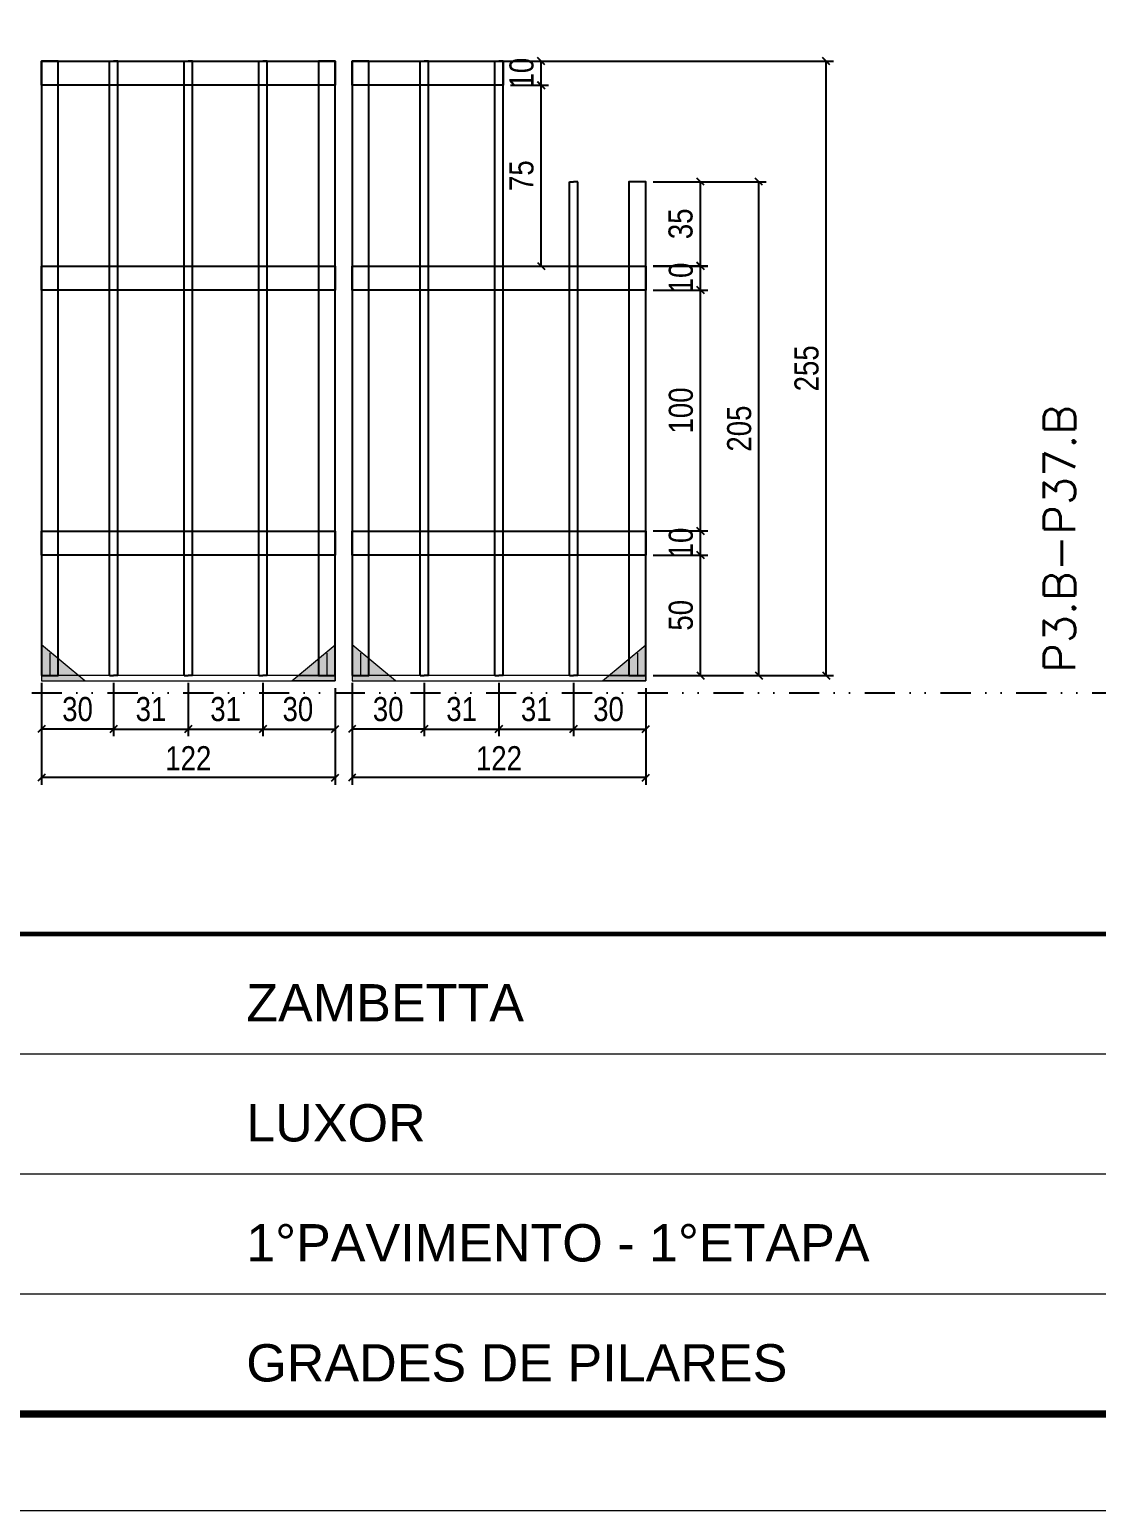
# Model space of a CAD drawing. Extents: x 14400 to 20667, y -21631 to 6985.
# Drawn here: x 19791 to 20234, y 4786 to 5401 of the extents above; entities that cross this region are included whole.
import ezdxf

# ---------------------------------------------------------------- set-up
doc = ezdxf.new("R2010")
doc.units = 0
for name, pattern in [('CONTINUO', [0]), ('DASHED', [0.75, 0.5, -0.25]), ('DIVIDE2', [0.625, 0.25, -0.125, 0, -0.125, 0, -0.125]), ('HIDDEN', [0.375, 0.25, -0.125])]:
    doc.linetypes.add(name, pattern=pattern)
for name, color, linetype in [('COTA', 241, 'Continuous'), ('Nível', 160, 'Continuous'), ('SARR_2.2x10', 60, 'Continuous'), ('SARR_3.5x7', 81, 'Continuous'), ('SARR_7x7', 40, 'Continuous')]:
    doc.layers.add(name, color=color, linetype=linetype)
for name, color, linetype, lineweight in [('Folhas', 255, 'Continuous', 9), ('Madeira', 126, 'Continuous', 18), ('Sarr 2.2x7', 40, 'Continuous', 9), ('SARRAFO DE PRESSAO', 251, 'DASHED', 9), ('Texto Seção', 7, 'Continuous', 15)]:
    doc.layers.add(name, color=color, linetype=linetype, lineweight=lineweight)
doc.styles.add('ARIAL', font='arial.ttf')
doc.styles.add('COTA TECNICA', font='techl___.ttf', dxfattribs={"height": 10})
doc.styles.add('REGUA-120', font='ROMANS.shx', dxfattribs={"height": 15})
doc.dimstyles.new('PAINEL', dxfattribs={"dimtxt": 10, "dimasz": 3, "dimexe": 3, "dimexo": 3, "dimgap": 3, "dimtad": 1, "dimdec": 1, "dimzin": 12, "dimdsep": 46, "dimtxsty": 'COTA TECNICA', "dimblk1": 'OBLIQUE', "dimblk2": 'OBLIQUE', "dimsah": 1, "dimcen": 0.9, "dimclrd": 4, "dimclre": 4, "dimclrt": 240, "dimadec": 1, "dimazin": 3, "dimtfac": 1, "dimtdec": 1, "dimtmove": 0, "dimatfit": 3, "dimfxl": 1, "dimtolj": 1, "dimtzin": 12, "dimarcsym": 0})

# ---------------------------------------------------------------- blocks, each defined once
blk = doc.blocks.new('9999999999')
at = {"color": 30, "linetype": 'CONTINUO'}
for p, q in [((98564.56, 34379.64), (99583.98, 34379.64)), ((98564.56, 34329.83), (99487.98, 34329.83)), ((98564.56, 34280.02), (99487.98, 34280.02))]:
    blk.add_line(p, q, dxfattribs=at)
at = {"color": 30, "linetype": 'CONTINUO', "const_width": 2}
blk.add_lwpolyline([(99583.98, 34230.21), (99583.98, 34414.45, 0.414214), (99568.98, 34429.45), (98228.98, 34429.45, 0.414214), (98213.98, 34414.45), (98213.98, 34245.21, 0.414214), (98228.98, 34230.21), (99583.98, 34230.21)], format="xyb", dxfattribs=at)
at = {"layer": 'Folhas'}
blk.add_lwpolyline([(98138.98, 34190.21), (99623.98, 34190.21), (99623.98, 35240.21), (98138.98, 35240.21)], close=True, dxfattribs=at)
at = {"layer": 'Folhas', "color": 30, "const_width": 3}
blk.add_lwpolyline([(98213.98, 34230.21), (99583.98, 34230.21), (99583.98, 35200.21), (98213.98, 35200.21)], close=True, dxfattribs=at)
at = {"color": 7, "linetype": 'Continuous', "ltscale": 5, "style": 'ARIAL'}
for s, height, p in [('ZAMBETTA', 15.483, (98837.68, 34393.13)), ('LUXOR', 15.483, (98837.68, 34343.32)), ('1°PAVIMENTO - 1°ETAPA', 15.4829, (98837.68, 34293.51)), ('GRADES DE PILARES', 15.4829, (98837.68, 34243.7))]:
    blk.add_text(s, height=height, dxfattribs=at).set_placement(p)
blk = doc.blocks.new('_Oblique')
at = {"color": 0, "linetype": 'ByBlock', "lineweight": -2}
blk.add_line((-0.5, -0.5), (0.5, 0.5), dxfattribs=at)
blk = doc.blocks.new('*D679')
at = {"layer": 'COTA', "color": 4, "lineweight": -2, "transparency": 16777216}
for p, q in [((19924.6, 5114.44), (19924.6, 5087.26)), ((20046.6, 5114.44), (20046.6, 5087.26)), ((20046.6, 5090.26), (19924.6, 5090.26))]:
    blk.add_line(p, q, dxfattribs=at)
at = {"layer": 'Defpoints', "color": 0, "transparency": 16777216}
for p in [(19924.6, 5117.44), (20046.6, 5117.44), (19924.6, 5090.26)]:
    blk.add_point(p, dxfattribs=at)
at = {"layer": 'COTA', "color": 4, "lineweight": -2, "transparency": 16777216, "xscale": 3, "yscale": 3, "zscale": 3, "rotation": 180}
blk.add_blockref('_Oblique', (19924.6, 5090.26), dxfattribs=at)
at = {"layer": 'COTA', "color": 4, "lineweight": -2, "transparency": 16777216, "xscale": 3, "yscale": 3, "zscale": 3}
blk.add_blockref('_Oblique', (20046.6, 5090.26), dxfattribs=at)
at = {"layer": 'COTA', "color": 240, "transparency": 16777216, "insert": (19985.6, 5098.32), "char_height": 10, "attachment_point": 5, "style": 'COTA TECNICA'}
blk.add_mtext('\\A1;122', dxfattribs=at)
blk = doc.blocks.new('*D680')
at = {"layer": 'COTA', "color": 4, "lineweight": -2, "transparency": 16777216}
for p, q in [((19924.6, 5129.64), (19924.6, 5107.44)), ((19954.6, 5129.64), (19954.6, 5107.44)), ((19954.6, 5110.44), (19924.6, 5110.44))]:
    blk.add_line(p, q, dxfattribs=at)
at = {"layer": 'Defpoints', "color": 0, "transparency": 16777216}
for p in [(19924.6, 5132.64), (19954.6, 5132.64), (19924.6, 5110.44)]:
    blk.add_point(p, dxfattribs=at)
at = {"layer": 'COTA', "color": 4, "lineweight": -2, "transparency": 16777216, "xscale": 3, "yscale": 3, "zscale": 3, "rotation": 180}
blk.add_blockref('_Oblique', (19924.6, 5110.44), dxfattribs=at)
at = {"layer": 'COTA', "color": 4, "lineweight": -2, "transparency": 16777216, "xscale": 3, "yscale": 3, "zscale": 3}
blk.add_blockref('_Oblique', (19954.6, 5110.44), dxfattribs=at)
at = {"layer": 'COTA', "color": 240, "transparency": 16777216, "insert": (19939.6, 5118.65), "char_height": 10, "attachment_point": 5, "style": 'COTA TECNICA'}
blk.add_mtext('\\A1;30', dxfattribs=at)
blk = doc.blocks.new('*D681')
at = {"layer": 'COTA', "color": 4, "lineweight": -2, "transparency": 16777216}
for p, q in [((20016.6, 5129.64), (20016.6, 5107.44)), ((20046.6, 5127.44), (20046.6, 5107.44)), ((20016.6, 5110.44), (20046.6, 5110.44))]:
    blk.add_line(p, q, dxfattribs=at)
at = {"layer": 'Defpoints', "color": 0, "transparency": 16777216}
for p in [(20016.6, 5132.64), (20046.6, 5130.44), (20046.6, 5110.44)]:
    blk.add_point(p, dxfattribs=at)
at = {"layer": 'COTA', "color": 4, "lineweight": -2, "transparency": 16777216, "xscale": 3, "yscale": 3, "zscale": 3, "rotation": 180}
blk.add_blockref('_Oblique', (20016.6, 5110.44), dxfattribs=at)
at = {"layer": 'COTA', "color": 4, "lineweight": -2, "transparency": 16777216, "xscale": 3, "yscale": 3, "zscale": 3}
blk.add_blockref('_Oblique', (20046.6, 5110.44), dxfattribs=at)
at = {"layer": 'COTA', "color": 240, "transparency": 16777216, "insert": (20031.1, 5118.65), "char_height": 10, "attachment_point": 5, "style": 'COTA TECNICA'}
blk.add_mtext('\\A1;30', dxfattribs=at)
blk = doc.blocks.new('*D682')
at = {"layer": 'COTA', "color": 4, "lineweight": -2, "transparency": 16777216}
for p, q in [((19954.6, 5129.64), (19954.6, 5107.44)), ((19985.6, 5129.64), (19985.6, 5107.44)), ((19954.6, 5110.44), (19985.6, 5110.44))]:
    blk.add_line(p, q, dxfattribs=at)
at = {"layer": 'Defpoints', "color": 0, "transparency": 16777216}
for p in [(19954.6, 5132.64), (19985.6, 5132.64), (19985.6, 5110.44)]:
    blk.add_point(p, dxfattribs=at)
at = {"layer": 'COTA', "color": 4, "lineweight": -2, "transparency": 16777216, "xscale": 3, "yscale": 3, "zscale": 3, "rotation": 180}
blk.add_blockref('_Oblique', (19954.6, 5110.44), dxfattribs=at)
at = {"layer": 'COTA', "color": 4, "lineweight": -2, "transparency": 16777216, "xscale": 3, "yscale": 3, "zscale": 3}
blk.add_blockref('_Oblique', (19985.6, 5110.44), dxfattribs=at)
at = {"layer": 'COTA', "color": 240, "transparency": 16777216, "insert": (19970.1, 5118.65), "char_height": 10, "attachment_point": 5, "style": 'COTA TECNICA'}
blk.add_mtext('\\A1;31', dxfattribs=at)
blk = doc.blocks.new('*D683')
at = {"layer": 'COTA', "color": 4, "lineweight": -2, "transparency": 16777216}
for p, q in [((20049.6, 5182.64), (20072.3, 5182.64)), ((20069.3, 5132.64), (20069.3, 5182.64)), ((20049.6, 5132.64), (20072.3, 5132.64))]:
    blk.add_line(p, q, dxfattribs=at)
at = {"layer": 'Defpoints', "color": 0, "transparency": 16777216}
for p in [(20046.6, 5182.64), (20069.3, 5182.64), (20046.6, 5132.64)]:
    blk.add_point(p, dxfattribs=at)
at = {"layer": 'COTA', "color": 4, "lineweight": -2, "transparency": 16777216, "xscale": 3, "yscale": 3, "zscale": 3}
for p, rotation in [((20069.3, 5182.64), 90), ((20069.3, 5132.64), 270)]:
    blk.add_blockref('_Oblique', p, dxfattribs=dict(at, rotation=rotation))
at = {"layer": 'COTA', "color": 240, "transparency": 16777216, "insert": (20061.19, 5157.64), "char_height": 10, "attachment_point": 5, "rotation": 90, "style": 'COTA TECNICA'}
blk.add_mtext('\\A1;50', dxfattribs=at)
blk = doc.blocks.new('*D684')
at = {"layer": 'COTA', "color": 4, "lineweight": -2, "transparency": 16777216}
for p, q in [((19985.6, 5129.64), (19985.6, 5107.44)), ((20016.6, 5129.64), (20016.6, 5107.44)), ((19985.6, 5110.44), (20016.6, 5110.44))]:
    blk.add_line(p, q, dxfattribs=at)
at = {"layer": 'Defpoints', "color": 0, "transparency": 16777216}
for p in [(19985.6, 5132.64), (20016.6, 5132.64), (20016.6, 5110.44)]:
    blk.add_point(p, dxfattribs=at)
at = {"layer": 'COTA', "color": 4, "lineweight": -2, "transparency": 16777216, "xscale": 3, "yscale": 3, "zscale": 3, "rotation": 180}
blk.add_blockref('_Oblique', (19985.6, 5110.44), dxfattribs=at)
at = {"layer": 'COTA', "color": 4, "lineweight": -2, "transparency": 16777216, "xscale": 3, "yscale": 3, "zscale": 3}
blk.add_blockref('_Oblique', (20016.6, 5110.44), dxfattribs=at)
at = {"layer": 'COTA', "color": 240, "transparency": 16777216, "insert": (20001.1, 5118.65), "char_height": 10, "attachment_point": 5, "style": 'COTA TECNICA'}
blk.add_mtext('\\A1;31', dxfattribs=at)
blk = doc.blocks.new('*D685')
at = {"layer": 'COTA', "color": 4, "lineweight": -2, "transparency": 16777216}
for p, q in [((20049.6, 5192.64), (20072.3, 5192.64)), ((20069.3, 5182.64), (20069.3, 5192.64)), ((20049.6, 5182.64), (20072.3, 5182.64))]:
    blk.add_line(p, q, dxfattribs=at)
at = {"layer": 'Defpoints', "color": 0, "transparency": 16777216}
for p in [(20046.6, 5192.64), (20069.3, 5192.64), (20046.6, 5182.64)]:
    blk.add_point(p, dxfattribs=at)
at = {"layer": 'COTA', "color": 4, "lineweight": -2, "transparency": 16777216, "xscale": 3, "yscale": 3, "zscale": 3}
for p, rotation in [((20069.3, 5192.64), 90), ((20069.3, 5182.64), 270)]:
    blk.add_blockref('_Oblique', p, dxfattribs=dict(at, rotation=rotation))
at = {"layer": 'COTA', "color": 240, "transparency": 16777216, "insert": (20061.2, 5187.64), "char_height": 10, "attachment_point": 5, "rotation": 90, "style": 'COTA TECNICA'}
blk.add_mtext('\\A1;10', dxfattribs=at)
blk = doc.blocks.new('*D686')
at = {"layer": 'COTA', "color": 4, "lineweight": -2, "transparency": 16777216}
for p, q in [((20049.6, 5292.64), (20072.3, 5292.64)), ((20069.3, 5192.64), (20069.3, 5292.64)), ((20049.6, 5192.64), (20072.3, 5192.64))]:
    blk.add_line(p, q, dxfattribs=at)
at = {"layer": 'Defpoints', "color": 0, "transparency": 16777216}
for p in [(20046.6, 5292.64), (20069.3, 5292.64), (20046.6, 5192.64)]:
    blk.add_point(p, dxfattribs=at)
at = {"layer": 'COTA', "color": 4, "lineweight": -2, "transparency": 16777216, "xscale": 3, "yscale": 3, "zscale": 3}
for p, rotation in [((20069.3, 5292.64), 90), ((20069.3, 5192.64), 270)]:
    blk.add_blockref('_Oblique', p, dxfattribs=dict(at, rotation=rotation))
at = {"layer": 'COTA', "color": 240, "transparency": 16777216, "insert": (20061.2, 5242.64), "char_height": 10, "attachment_point": 5, "rotation": 90, "style": 'COTA TECNICA'}
blk.add_mtext('\\A1;100', dxfattribs=at)
blk = doc.blocks.new('*D687')
at = {"layer": 'COTA', "color": 4, "lineweight": -2, "transparency": 16777216}
for p, q in [((20049.6, 5302.64), (20072.3, 5302.64)), ((20069.3, 5292.64), (20069.3, 5302.64)), ((20049.6, 5292.64), (20072.3, 5292.64))]:
    blk.add_line(p, q, dxfattribs=at)
at = {"layer": 'Defpoints', "color": 0, "transparency": 16777216}
for p in [(20046.6, 5302.64), (20069.3, 5302.64), (20046.6, 5292.64)]:
    blk.add_point(p, dxfattribs=at)
at = {"layer": 'COTA', "color": 4, "lineweight": -2, "transparency": 16777216, "xscale": 3, "yscale": 3, "zscale": 3}
for p, rotation in [((20069.3, 5302.64), 90), ((20069.3, 5292.64), 270)]:
    blk.add_blockref('_Oblique', p, dxfattribs=dict(at, rotation=rotation))
at = {"layer": 'COTA', "color": 240, "transparency": 16777216, "insert": (20061.2, 5297.64), "char_height": 10, "attachment_point": 5, "rotation": 90, "style": 'COTA TECNICA'}
blk.add_mtext('\\A1;10', dxfattribs=at)
blk = doc.blocks.new('*D688')
at = {"layer": 'COTA', "color": 4, "lineweight": -2, "transparency": 16777216}
for p, q in [((19795.6, 5114.44), (19795.6, 5087.26)), ((19917.6, 5114.44), (19917.6, 5087.26)), ((19917.6, 5090.26), (19795.6, 5090.26))]:
    blk.add_line(p, q, dxfattribs=at)
at = {"layer": 'Defpoints', "color": 0, "transparency": 16777216}
for p in [(19795.6, 5117.44), (19917.6, 5117.44), (19795.6, 5090.26)]:
    blk.add_point(p, dxfattribs=at)
at = {"layer": 'COTA', "color": 4, "lineweight": -2, "transparency": 16777216, "xscale": 3, "yscale": 3, "zscale": 3, "rotation": 180}
blk.add_blockref('_Oblique', (19795.6, 5090.26), dxfattribs=at)
at = {"layer": 'COTA', "color": 4, "lineweight": -2, "transparency": 16777216, "xscale": 3, "yscale": 3, "zscale": 3}
blk.add_blockref('_Oblique', (19917.6, 5090.26), dxfattribs=at)
at = {"layer": 'COTA', "color": 240, "transparency": 16777216, "insert": (19856.6, 5098.32), "char_height": 10, "attachment_point": 5, "style": 'COTA TECNICA'}
blk.add_mtext('\\A1;122', dxfattribs=at)
blk = doc.blocks.new('*D689')
at = {"layer": 'COTA', "color": 4, "lineweight": -2, "transparency": 16777216}
for p, q in [((19795.6, 5129.64), (19795.6, 5107.44)), ((19825.6, 5129.64), (19825.6, 5107.44)), ((19825.6, 5110.44), (19795.6, 5110.44))]:
    blk.add_line(p, q, dxfattribs=at)
at = {"layer": 'Defpoints', "color": 0, "transparency": 16777216}
for p in [(19795.6, 5132.64), (19825.6, 5132.64), (19795.6, 5110.44)]:
    blk.add_point(p, dxfattribs=at)
at = {"layer": 'COTA', "color": 4, "lineweight": -2, "transparency": 16777216, "xscale": 3, "yscale": 3, "zscale": 3, "rotation": 180}
blk.add_blockref('_Oblique', (19795.6, 5110.44), dxfattribs=at)
at = {"layer": 'COTA', "color": 4, "lineweight": -2, "transparency": 16777216, "xscale": 3, "yscale": 3, "zscale": 3}
blk.add_blockref('_Oblique', (19825.6, 5110.44), dxfattribs=at)
at = {"layer": 'COTA', "color": 240, "transparency": 16777216, "insert": (19810.6, 5118.65), "char_height": 10, "attachment_point": 5, "style": 'COTA TECNICA'}
blk.add_mtext('\\A1;30', dxfattribs=at)
blk = doc.blocks.new('*D690')
at = {"layer": 'COTA', "color": 4, "lineweight": -2, "transparency": 16777216}
for p, q in [((19887.6, 5129.64), (19887.6, 5107.44)), ((19917.6, 5127.44), (19917.6, 5107.44)), ((19887.6, 5110.44), (19917.6, 5110.44))]:
    blk.add_line(p, q, dxfattribs=at)
at = {"layer": 'Defpoints', "color": 0, "transparency": 16777216}
for p in [(19887.6, 5132.64), (19917.6, 5130.44), (19917.6, 5110.44)]:
    blk.add_point(p, dxfattribs=at)
at = {"layer": 'COTA', "color": 4, "lineweight": -2, "transparency": 16777216, "xscale": 3, "yscale": 3, "zscale": 3, "rotation": 180}
blk.add_blockref('_Oblique', (19887.6, 5110.44), dxfattribs=at)
at = {"layer": 'COTA', "color": 4, "lineweight": -2, "transparency": 16777216, "xscale": 3, "yscale": 3, "zscale": 3}
blk.add_blockref('_Oblique', (19917.6, 5110.44), dxfattribs=at)
at = {"layer": 'COTA', "color": 240, "transparency": 16777216, "insert": (19902.1, 5118.65), "char_height": 10, "attachment_point": 5, "style": 'COTA TECNICA'}
blk.add_mtext('\\A1;30', dxfattribs=at)
blk = doc.blocks.new('*D691')
at = {"layer": 'COTA', "color": 4, "lineweight": -2, "transparency": 16777216}
for p, q in [((19825.6, 5129.64), (19825.6, 5107.44)), ((19856.6, 5129.64), (19856.6, 5107.44)), ((19825.6, 5110.44), (19856.6, 5110.44))]:
    blk.add_line(p, q, dxfattribs=at)
at = {"layer": 'Defpoints', "color": 0, "transparency": 16777216}
for p in [(19825.6, 5132.64), (19856.6, 5132.64), (19856.6, 5110.44)]:
    blk.add_point(p, dxfattribs=at)
at = {"layer": 'COTA', "color": 4, "lineweight": -2, "transparency": 16777216, "xscale": 3, "yscale": 3, "zscale": 3, "rotation": 180}
blk.add_blockref('_Oblique', (19825.6, 5110.44), dxfattribs=at)
at = {"layer": 'COTA', "color": 4, "lineweight": -2, "transparency": 16777216, "xscale": 3, "yscale": 3, "zscale": 3}
blk.add_blockref('_Oblique', (19856.6, 5110.44), dxfattribs=at)
at = {"layer": 'COTA', "color": 240, "transparency": 16777216, "insert": (19841.1, 5118.65), "char_height": 10, "attachment_point": 5, "style": 'COTA TECNICA'}
blk.add_mtext('\\A1;31', dxfattribs=at)
blk = doc.blocks.new('*D692')
at = {"layer": 'COTA', "color": 4, "lineweight": -2, "transparency": 16777216}
for p, q in [((19856.6, 5129.64), (19856.6, 5107.44)), ((19887.6, 5129.64), (19887.6, 5107.44)), ((19856.6, 5110.44), (19887.6, 5110.44))]:
    blk.add_line(p, q, dxfattribs=at)
at = {"layer": 'Defpoints', "color": 0, "transparency": 16777216}
for p in [(19856.6, 5132.64), (19887.6, 5132.64), (19887.6, 5110.44)]:
    blk.add_point(p, dxfattribs=at)
at = {"layer": 'COTA', "color": 4, "lineweight": -2, "transparency": 16777216, "xscale": 3, "yscale": 3, "zscale": 3, "rotation": 180}
blk.add_blockref('_Oblique', (19856.6, 5110.44), dxfattribs=at)
at = {"layer": 'COTA', "color": 4, "lineweight": -2, "transparency": 16777216, "xscale": 3, "yscale": 3, "zscale": 3}
blk.add_blockref('_Oblique', (19887.6, 5110.44), dxfattribs=at)
at = {"layer": 'COTA', "color": 240, "transparency": 16777216, "insert": (19872.1, 5118.65), "char_height": 10, "attachment_point": 5, "style": 'COTA TECNICA'}
blk.add_mtext('\\A1;31', dxfattribs=at)
blk = doc.blocks.new('*D693')
at = {"layer": 'COTA', "color": 4, "lineweight": -2, "transparency": 16777216}
for p, q in [((20049.6, 5337.6), (20096.54, 5337.6)), ((20093.54, 5132.64), (20093.54, 5337.6)), ((20049.6, 5132.64), (20096.54, 5132.64))]:
    blk.add_line(p, q, dxfattribs=at)
at = {"layer": 'Defpoints', "color": 0, "transparency": 16777216}
for p in [(20046.6, 5337.6), (20093.54, 5337.6), (20046.6, 5132.64)]:
    blk.add_point(p, dxfattribs=at)
at = {"layer": 'COTA', "color": 4, "lineweight": -2, "transparency": 16777216, "xscale": 3, "yscale": 3, "zscale": 3}
for p, rotation in [((20093.54, 5337.6), 90), ((20093.54, 5132.64), 270)]:
    blk.add_blockref('_Oblique', p, dxfattribs=dict(at, rotation=rotation))
at = {"layer": 'COTA', "color": 240, "transparency": 16777216, "insert": (20085.43, 5235.12), "char_height": 10, "attachment_point": 5, "rotation": 90, "style": 'COTA TECNICA'}
blk.add_mtext('\\A1;205', dxfattribs=at)
blk = doc.blocks.new('*D696')
at = {"layer": 'COTA', "color": 4, "lineweight": -2, "transparency": 16777216}
for p, q in [((20049.6, 5337.6), (20072.3, 5337.6)), ((20069.3, 5302.6), (20069.3, 5337.6)), ((20049.6, 5302.6), (20072.3, 5302.6))]:
    blk.add_line(p, q, dxfattribs=at)
at = {"layer": 'Defpoints', "color": 0, "transparency": 16777216}
for p in [(20046.6, 5337.6), (20069.3, 5337.6), (20046.6, 5302.6)]:
    blk.add_point(p, dxfattribs=at)
at = {"layer": 'COTA', "color": 4, "lineweight": -2, "transparency": 16777216, "xscale": 3, "yscale": 3, "zscale": 3}
for p, rotation in [((20069.3, 5337.6), 90), ((20069.3, 5302.6), 270)]:
    blk.add_blockref('_Oblique', p, dxfattribs=dict(at, rotation=rotation))
at = {"layer": 'COTA', "color": 240, "transparency": 16777216, "insert": (20061.08, 5320.1), "char_height": 10, "attachment_point": 5, "rotation": 90, "style": 'COTA TECNICA'}
blk.add_mtext('\\A1;35', dxfattribs=at)
blk = doc.blocks.new('*D694')
at = {"layer": 'COTA', "color": 4, "lineweight": -2, "transparency": 16777216}
for p, q in [((19957.53, 5387.6), (20124.5, 5387.6)), ((20121.5, 5132.64), (20121.5, 5387.6)), ((20049.6, 5132.64), (20124.5, 5132.64))]:
    blk.add_line(p, q, dxfattribs=at)
at = {"layer": 'Defpoints', "color": 0, "transparency": 16777216}
for p in [(19954.53, 5387.6), (20121.5, 5387.6), (20046.6, 5132.64)]:
    blk.add_point(p, dxfattribs=at)
at = {"layer": 'COTA', "color": 4, "lineweight": -2, "transparency": 16777216, "xscale": 3, "yscale": 3, "zscale": 3}
for p, rotation in [((20121.5, 5387.6), 90), ((20121.5, 5132.64), 270)]:
    blk.add_blockref('_Oblique', p, dxfattribs=dict(at, rotation=rotation))
at = {"layer": 'COTA', "color": 240, "transparency": 16777216, "insert": (20113.39, 5260.12), "char_height": 10, "attachment_point": 5, "rotation": 90, "style": 'COTA TECNICA'}
blk.add_mtext('\\A1;255', dxfattribs=at)
blk = doc.blocks.new('*D695')
at = {"layer": 'COTA', "color": 4, "lineweight": -2, "transparency": 16777216}
for p, q in [((19990.35, 5377.6), (20006.13, 5377.6)), ((20003.13, 5302.6), (20003.13, 5377.6)), ((19990.35, 5302.6), (20006.13, 5302.6))]:
    blk.add_line(p, q, dxfattribs=at)
at = {"layer": 'Defpoints', "color": 0, "transparency": 16777216}
for p in [(19987.35, 5377.6), (20003.13, 5377.6), (19987.35, 5302.6)]:
    blk.add_point(p, dxfattribs=at)
at = {"layer": 'COTA', "color": 4, "lineweight": -2, "transparency": 16777216, "xscale": 3, "yscale": 3, "zscale": 3}
for p, rotation in [((20003.13, 5377.6), 90), ((20003.13, 5302.6), 270)]:
    blk.add_blockref('_Oblique', p, dxfattribs=dict(at, rotation=rotation))
at = {"layer": 'COTA', "color": 240, "transparency": 16777216, "insert": (19995.02, 5340.1), "char_height": 10, "attachment_point": 5, "rotation": 90, "style": 'COTA TECNICA'}
blk.add_mtext('\\A1;75', dxfattribs=at)
blk = doc.blocks.new('*D678')
at = {"layer": 'COTA', "color": 4, "lineweight": -2, "transparency": 16777216}
for p, q in [((19990.35, 5387.64), (20006.13, 5387.64)), ((20003.13, 5377.64), (20003.13, 5387.64)), ((19990.35, 5377.64), (20006.13, 5377.64))]:
    blk.add_line(p, q, dxfattribs=at)
at = {"layer": 'Defpoints', "color": 0, "transparency": 16777216}
for p in [(19987.35, 5387.64), (20003.13, 5387.64), (19987.35, 5377.64)]:
    blk.add_point(p, dxfattribs=at)
at = {"layer": 'COTA', "color": 4, "lineweight": -2, "transparency": 16777216, "xscale": 3, "yscale": 3, "zscale": 3}
for p, rotation in [((20003.13, 5387.64), 90), ((20003.13, 5377.64), 270)]:
    blk.add_blockref('_Oblique', p, dxfattribs=dict(at, rotation=rotation))
at = {"layer": 'COTA', "color": 240, "transparency": 16777216, "insert": (19995.03, 5382.64), "char_height": 10, "attachment_point": 5, "rotation": 90, "style": 'COTA TECNICA'}
blk.add_mtext('\\A1;10', dxfattribs=at)

msp = doc.modelspace()

# ---------------------------------------------------------------- hatches: boundary and pattern name
at = {"layer": 'Madeira'}
h = msp.add_hatch(color=252, dxfattribs=at)
h.dxf.hatch_style = 2
h.paths.add_polyline_path([(19795.6, 5145.44), (19795.6, 5130.44), (19813.6, 5130.44)])
h = msp.add_hatch(color=252, dxfattribs=at)
h.dxf.hatch_style = 2
h.paths.add_polyline_path([(19917.6, 5145.44), (19917.6, 5130.44), (19899.6, 5130.44)])
h = msp.add_hatch(color=252, dxfattribs=at)
h.dxf.hatch_style = 2
h.paths.add_polyline_path([(19924.6, 5145.44), (19924.6, 5130.44), (19942.6, 5130.44)])
h = msp.add_hatch(color=252, dxfattribs=at)
h.dxf.hatch_style = 2
h.paths.add_polyline_path([(20046.6, 5145.44), (20046.6, 5130.44), (20028.6, 5130.44)])

# ---------------------------------------------------------------- linework, layer by layer
at = {"layer": 'Madeira', "color": 1, "linetype": 'HIDDEN'}
for p, q in [((19799.1, 5141.94), (19799.1, 5132.64)), ((19799.1, 5141.94), (19799.1, 5132.64)), ((19802.6, 5138.43), (19802.6, 5132.64)), ((19914.1, 5141.94), (19914.1, 5132.64)), ((19914.1, 5141.94), (19914.1, 5132.64)), ((19928.1, 5141.94), (19928.1, 5132.64)), ((19928.1, 5141.94), (19928.1, 5132.64)), ((19931.6, 5138.43), (19931.6, 5132.64)), ((20043.1, 5141.94), (20043.1, 5132.64)), ((20043.1, 5141.94), (20043.1, 5132.64)), ((19805.44, 5132.64), (19795.6, 5132.64)), ((19805.44, 5132.64), (19795.6, 5132.64)), ((19811.4, 5132.64), (19795.6, 5132.64)), ((19901.8, 5132.64), (19917.6, 5132.64)), ((19907.77, 5132.64), (19917.6, 5132.64)), ((19907.77, 5132.64), (19917.6, 5132.64)), ((19934.44, 5132.64), (19924.6, 5132.64)), ((19934.44, 5132.64), (19924.6, 5132.64)), ((19940.4, 5132.64), (19924.6, 5132.64)), ((20030.8, 5132.64), (20046.6, 5132.64)), ((20036.77, 5132.64), (20046.6, 5132.64)), ((20036.77, 5132.64), (20046.6, 5132.64))]:
    msp.add_line(p, q, dxfattribs=at)
at = {"layer": 'Madeira'}
for p, q in [((19795.6, 5132.64), (19795.6, 5130.44)), ((19795.6, 5132.64), (19795.6, 5130.44)), ((19795.6, 5132.64), (19795.6, 5130.44)), ((19924.6, 5132.64), (19924.6, 5130.44)), ((19924.6, 5132.64), (19924.6, 5130.44)), ((19924.6, 5132.64), (19924.6, 5130.44))]:
    msp.add_line(p, q, dxfattribs=at)
at = {"layer": 'Madeira', "color": 0}
for points in [[(19795.6, 5145.44), (19795.6, 5130.44), (19813.6, 5130.44), (19795.6, 5145.44)], [(19917.6, 5145.44), (19917.6, 5130.44), (19899.6, 5130.44), (19917.6, 5145.44)], [(19924.6, 5145.44), (19924.6, 5130.44), (19942.6, 5130.44), (19924.6, 5145.44)], [(20046.6, 5145.44), (20046.6, 5130.44), (20028.6, 5130.44), (20046.6, 5145.44)]]:
    msp.add_lwpolyline(points, dxfattribs=at)
at = {"layer": 'Nível', "color": 4, "linetype": 'DIVIDE2', "ltscale": 50}
msp.add_line((19256.97, 5125.44), (20626.97, 5125.44), dxfattribs=at)
at = {"layer": 'Sarr 2.2x7'}
for points in [[(19917.6, 5132.64), (19795.6, 5132.64), (19795.6, 5130.44), (19917.6, 5130.44)], [(20046.6, 5132.64), (19924.6, 5132.64), (19924.6, 5130.44), (20046.6, 5130.44)]]:
    msp.add_lwpolyline(points, close=True, dxfattribs=at)
at = {"layer": 'SARR_2.2x10'}
for points in [[(19795.6, 5387.6), (19917.61, 5387.6), (19917.61, 5377.6), (19795.6, 5377.6)], [(19924.6, 5387.6), (19987.35, 5387.6), (19987.35, 5377.6), (19924.6, 5377.6)], [(19795.6, 5302.6), (19917.6, 5302.6), (19917.6, 5292.6), (19795.6, 5292.6)], [(19924.6, 5302.6), (20046.6, 5302.6), (20046.6, 5292.6), (19924.6, 5292.6)], [(19795.6, 5192.6), (19917.6, 5192.6), (19917.6, 5182.6), (19795.6, 5182.6)], [(19924.6, 5192.6), (20046.6, 5192.6), (20046.6, 5182.6), (19924.6, 5182.6)]]:
    msp.add_lwpolyline(points, close=True, dxfattribs=at)
at = {"layer": 'SARR_3.5x7'}
for p, q in [((19823.85, 5132.64), (19823.85, 5387.6)), ((19823.85, 5387.6), (19825.6, 5387.6)), ((19827.35, 5387.6), (19825.6, 5387.6)), ((19827.35, 5132.64), (19827.35, 5387.6)), ((19854.85, 5132.64), (19854.85, 5387.6)), ((19854.85, 5387.6), (19856.6, 5387.6)), ((19858.35, 5387.6), (19856.6, 5387.6)), ((19858.35, 5132.64), (19858.35, 5387.6)), ((19885.85, 5132.64), (19885.85, 5387.6)), ((19885.85, 5387.6), (19887.6, 5387.6)), ((19889.35, 5387.6), (19887.6, 5387.6)), ((19889.35, 5132.64), (19889.35, 5387.6)), ((19952.85, 5132.64), (19952.85, 5387.6)), ((19952.85, 5387.6), (19954.6, 5387.6)), ((19956.35, 5387.6), (19954.6, 5387.6)), ((19956.35, 5132.64), (19956.35, 5387.6)), ((19983.85, 5132.64), (19983.85, 5387.6)), ((19983.85, 5387.6), (19985.6, 5387.6)), ((19987.35, 5387.6), (19985.6, 5387.6)), ((19987.35, 5132.64), (19987.35, 5387.6)), ((20014.85, 5132.64), (20014.85, 5337.6)), ((20014.85, 5337.6), (20016.6, 5337.6)), ((20018.35, 5337.6), (20016.6, 5337.6)), ((20018.35, 5132.64), (20018.35, 5337.6)), ((19823.85, 5132.64), (19825.6, 5132.64)), ((19827.35, 5132.64), (19825.6, 5132.64)), ((19854.85, 5132.64), (19856.6, 5132.64)), ((19858.35, 5132.64), (19856.6, 5132.64)), ((19885.85, 5132.64), (19887.6, 5132.64)), ((19889.35, 5132.64), (19887.6, 5132.64)), ((19952.85, 5132.64), (19954.6, 5132.64)), ((19956.35, 5132.64), (19954.6, 5132.64)), ((19983.85, 5132.64), (19985.6, 5132.64)), ((19987.35, 5132.64), (19985.6, 5132.64)), ((20014.85, 5132.64), (20016.6, 5132.64)), ((20018.35, 5132.64), (20016.6, 5132.64))]:
    msp.add_line(p, q, dxfattribs=at)
at = {"layer": 'SARR_7x7'}
for points in [[(19795.6, 5132.64), (19802.6, 5132.64), (19802.6, 5387.6), (19795.6, 5387.6)], [(19910.6, 5132.64), (19917.6, 5132.64), (19917.6, 5387.6), (19910.6, 5387.6)], [(19924.6, 5132.64), (19931.6, 5132.64), (19931.6, 5387.6), (19924.6, 5387.6)], [(20039.6, 5132.64), (20046.6, 5132.64), (20046.6, 5337.6), (20039.6, 5337.6)]]:
    msp.add_lwpolyline(points, close=True, dxfattribs=at)

# ---------------------------------------------------------------- block references
at = {"layer": 'SARRAFO DE PRESSAO', "color": 6, "linetype": 'ByBlock'}
msp.add_blockref('9999999999', (-78957.01, -29404.05), dxfattribs=at)

# ---------------------------------------------------------------- texts
at = {"layer": 'Texto Seção', "style": 'REGUA-120', "width": 1.05}
msp.add_text('P3.B-P37.B', height=13, rotation=90, dxfattribs=at).set_placement((20224.96, 5133.73))

# ---------------------------------------------------------------- dimensions: what is measured, and where the dimension line sits
at = {"layer": 'COTA'}
for base, p1, p2, picture, middle in [((20003.13, 5387.64), (19987.35, 5377.64), (19987.35, 5387.64), '*D678', (20003.13, 5382.64)), ((20069.3, 5302.64), (20046.6, 5292.64), (20046.6, 5302.64), '*D687', (20069.3, 5297.64)), ((20069.3, 5192.64), (20046.6, 5182.64), (20046.6, 5192.64), '*D685', (20069.3, 5187.64))]:
    dim = msp.add_linear_dim(base=base, p1=p1, p2=p2, angle=90, dimstyle='PAINEL', override={"dimtmove": 1}, dxfattribs=at)
    dim.commit()
    dim.dimension.update_dxf_attribs({"geometry": picture, "text_midpoint": middle, "dimtype": 160})
for base, p1, p2, picture, middle in [((20121.5, 5387.6), (20046.6, 5132.64), (19954.53, 5387.6), '*D694', (20113.39, 5260.12)), ((20003.13, 5377.6), (19987.35, 5302.6), (19987.35, 5377.6), '*D695', (19995.02, 5340.1)), ((20093.54, 5337.6), (20046.6, 5132.64), (20046.6, 5337.6), '*D693', (20085.43, 5235.12)), ((20069.3, 5337.6), (20046.6, 5302.6), (20046.6, 5337.6), '*D696', (20061.08, 5320.1))]:
    dim = msp.add_linear_dim(base=base, p1=p1, p2=p2, angle=90, dimstyle='PAINEL', dxfattribs=at)
    dim.commit()
    dim.dimension.update_dxf_attribs({"geometry": picture, "text_midpoint": middle})
for base, p1, p2, angle, picture, middle in [((20069.3, 5292.64), (20046.6, 5192.64), (20046.6, 5292.64), 90, '*D686', (20061.2, 5242.64)), ((20069.3, 5182.64), (20046.6, 5132.64), (20046.6, 5182.64), 90, '*D683', (20061.19, 5157.64)), ((19795.6, 5110.44), (19825.6, 5132.64), (19795.6, 5132.64), 180, '*D689', (19810.6, 5118.65)), ((19924.6, 5110.44), (19954.6, 5132.64), (19924.6, 5132.64), 180, '*D680', (19939.6, 5118.65)), ((19795.6, 5090.26), (19917.6, 5117.44), (19795.6, 5117.44), 180, '*D688', (19856.6, 5098.32)), ((19924.6, 5090.26), (20046.6, 5117.44), (19924.6, 5117.44), 180, '*D679', (19985.6, 5098.32))]:
    dim = msp.add_linear_dim(base=base, p1=p1, p2=p2, angle=angle, dimstyle='PAINEL', override={"dimtmove": 1}, dxfattribs=at)
    dim.commit()
    dim.dimension.update_dxf_attribs({"geometry": picture, "text_midpoint": middle})
for base, p1, p2, picture, middle in [((19856.6, 5110.44), (19825.6, 5132.64), (19856.6, 5132.64), '*D691', (19841.1, 5118.65)), ((19887.6, 5110.44), (19856.6, 5132.64), (19887.6, 5132.64), '*D692', (19872.1, 5118.65)), ((19985.6, 5110.44), (19954.6, 5132.64), (19985.6, 5132.64), '*D682', (19970.1, 5118.65)), ((20016.6, 5110.44), (19985.6, 5132.64), (20016.6, 5132.64), '*D684', (20001.1, 5118.65))]:
    dim = msp.add_linear_dim(base=base, p1=p1, p2=p2, dimstyle='PAINEL', override={"dimtmove": 1}, dxfattribs=at)
    dim.commit()
    dim.dimension.update_dxf_attribs({"geometry": picture, "text_midpoint": middle})
for base, p1, p2, picture, middle in [((19917.6, 5110.44), (19887.6, 5132.64), (19917.6, 5130.44), '*D690', (19902.1, 5110.44)), ((20046.6, 5110.44), (20016.6, 5132.64), (20046.6, 5130.44), '*D681', (20031.1, 5110.44))]:
    dim = msp.add_linear_dim(base=base, p1=p1, p2=p2, dimstyle='PAINEL', override={"dimtmove": 1}, dxfattribs=at)
    dim.commit()
    dim.dimension.update_dxf_attribs({"geometry": picture, "text_midpoint": middle, "dimtype": 160})

doc.saveas('drawing.dxf')
